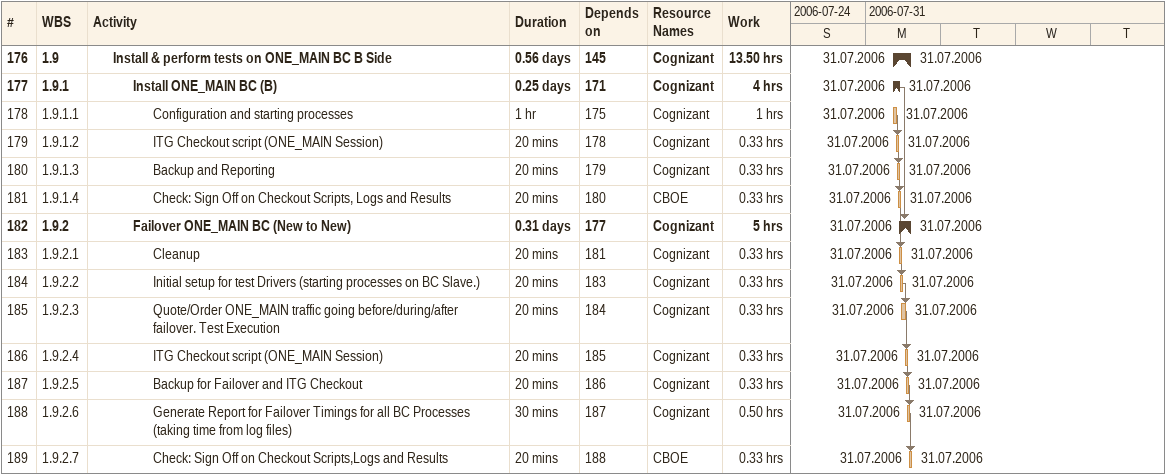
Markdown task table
| ID | WBS | Task | Duration | Start | Finish | Predecessors | Resources | Work (h) |
|---|---|---|---|---|---|---|---|---|
| 176 | 1.9 | **Install & perform tests on ONE_MAIN BC B Side** | 0.56d | 2006-07-31 | 2006-07-31 | 145 | Cognizant | 13.50 |
| 177 | 1.9.1 | **Install ONE_MAIN BC (B)** | 0.25d | 2006-07-31 | 2006-07-31 | 171 | Cognizant | 4 |
| 178 | 1.9.1.1 | Configuration and starting processes | 1h | 2006-07-31 | 2006-07-31 | 175 | Cognizant | 1 |
| 179 | 1.9.1.2 | ITG Checkout script (ONE_MAIN Session) | 20min | 2006-07-31 | 2006-07-31 | 178 | Cognizant | 0.33 |
| 180 | 1.9.1.3 | Backup and Reporting | 20min | 2006-07-31 | 2006-07-31 | 179 | Cognizant | 0.33 |
| 181 | 1.9.1.4 | Check: Sign Off on Checkout Scripts, Logs and Results | 20min | 2006-07-31 | 2006-07-31 | 180 | CBOE | 0.33 |
| 182 | 1.9.2 | **Failover ONE_MAIN BC (New to New)** | 0.31d | 2006-07-31 | 2006-07-31 | 177 | Cognizant | 5 |
| 183 | 1.9.2.1 | Cleanup | 20min | 2006-07-31 | 2006-07-31 | 181 | Cognizant | 0.33 |
| 184 | 1.9.2.2 | Initial setup for test Drivers (starting processes on BC Slave.) | 20min | 2006-07-31 | 2006-07-31 | 183 | Cognizant | 0.33 |
| 185 | 1.9.2.3 | Quote/Order ONE_MAIN traffic going before/during/after failover. Test Execution | 20min | 2006-07-31 | 2006-07-31 | 184 | Cognizant | 0.33 |
| 186 | 1.9.2.4 | ITG Checkout script (ONE_MAIN Session) | 20min | 2006-07-31 | 2006-07-31 | 185 | Cognizant | 0.33 |
| 187 | 1.9.2.5 | Backup for Failover and ITG Checkout | 20min | 2006-07-31 | 2006-07-31 | 186 | Cognizant | 0.33 |
| 188 | 1.9.2.6 | Generate Report for Failover Timings for all BC Processes (taking time from log files) | 30min | 2006-07-31 | 2006-07-31 | 187 | Cognizant | 0.50 |
| 189 | 1.9.2.7 | Check: Sign Off on Checkout Scripts,Logs and Results | 20min | 2006-07-31 | 2006-07-31 | 188 | CBOE | 0.33 |
